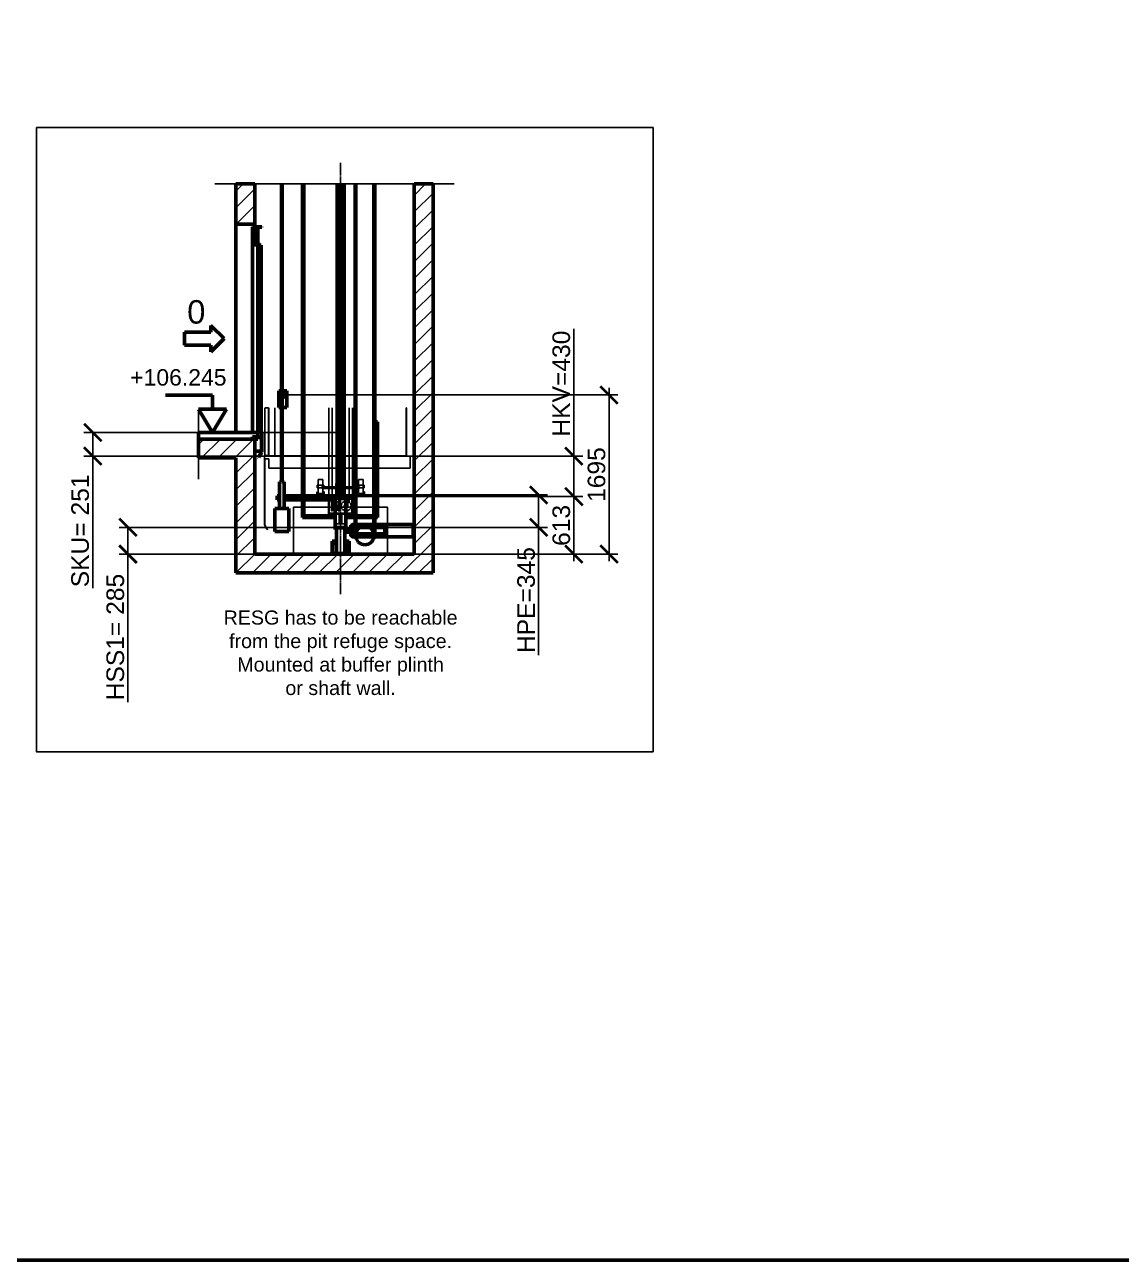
# Model space of a CAD drawing. Header units: millimetres. Extents: x -2854 to 202754, y -48725 to 27067.
# Drawn here: x 123436 to 135118, y -48725 to -35567 of the extents above; entities that cross this region are included whole.
import ezdxf
from ezdxf.enums import TextEntityAlignment as Align

# ---------------------------------------------------------------- set-up
doc = ezdxf.new("R2010")
doc.units = ezdxf.units.MM
doc.linetypes.add('AM_ISO02W050', pattern=[7.5, 6, -1.5])
doc.linetypes.add('AM_ISO08W050', pattern=[18, 12, -1.5, 3, -1.5])
for name, color, linetype, lineweight in [('AM_0', 7, 'Continuous', 50), ('AM_5', 3, 'Continuous', 25), ('AM_8', 1, 'Continuous', 25), ('LDBuffer-AM_0', 7, 'Continuous', 50), ('LDCar-AM_0', 7, 'Continuous', 50), ('LDCar-AM_3', 6, 'AM_ISO02W050', 25), ('LDCar-AM_4', 3, 'Continuous', 25), ('LDCarFrame-AM_0', 7, 'Continuous', 50), ('LDElectricalComponents-AM_0', 7, 'Continuous', 50), ('LDForces-AM_0', 7, 'Continuous', 50), ('LDGuides-AM_0', 7, 'Continuous', 50), ('LDRefugeSpace-AM_3', 6, 'AM_ISO02W050', 25), ('LDShaft-AM_0', 7, 'Continuous', 50), ('LDShaft-AM_5', 3, 'Continuous', 25), ('LDShaft-AM_7', 4, 'AM_ISO08W050', 25)]:
    doc.layers.add(name, color=color, linetype=linetype, lineweight=lineweight)
doc.layers.add('AM_VIEWS', color=1, linetype='Continuous', lineweight=25, plot=False)
doc.styles.add('LD', font='ARIALUNI.ttf')
doc.dimstyles.new('LIFT', dxfattribs={"dimtxt": 2.5, "dimasz": 2.5, "dimexe": 1.25, "dimexo": 0, "dimgap": 0.5, "dimtad": 1, "dimdec": 0, "dimzin": 1, "dimdsep": 46, "dimtxsty": 'LD', "dimblk": 'ARCHTICK', "dimcen": 0, "dimdle": 1, "dimclrd": 3, "dimclre": 3, "dimclrt": 4, "dimadec": 0, "dimazin": 0, "dimtp": 0.1, "dimtm": 0.1, "dimtfac": 0.71, "dimtdec": 0, "dimtix": 1, "dimtmove": 0, "dimatfit": 3, "dimfxl": 1, "dimtolj": 1, "dimarcsym": 0})

# ---------------------------------------------------------------- blocks, each defined once
blk = doc.blocks.new('LD_20260610085845_000001E1')
at = {"layer": 'LDShaft-AM_0'}
for p, q in [((-200, 3942), (-200, 3515)), ((-80, 3942), (-200, 3942)), ((0, 3942), (-80, 3942)), ((0, 3515), (0, 3942)), ((1700, 3942), (1700, 0)), ((1900, 3942), (1700, 3942)), ((1900, 0), (1900, 3942)), ((-200, 3515), (-200, 1295)), ((-200, 3515), (-80, 3515)), ((-80, 3515), (0, 3515)), ((0, 3485), (0, 3515)), ((-200, 1225), (-600, 1225)), ((-600, 1225), (-600, 1025)), ((-80, 1225), (-200, 1225)), ((0, 1225), (-80, 1225)), ((0, 0), (0, 1225)), ((-600, 1025), (-200, 1025)), ((-200, 1025), (-200, -200)), ((1700, 0), (0, 0)), ((1900, -200), (1900, 0)), ((-200, -200), (-80, -200)), ((-80, -200), (0, -200)), ((0, -200), (1900, -200))]:
    blk.add_line(p, q, dxfattribs=at)
blk = doc.blocks.new('LD_20260610085845_000001E4')
at = {"layer": 'LDShaft-AM_0'}
for p, q in [((35, 0), (0, 0)), ((0, 0), (0, -1)), ((35, -1), (35, 0)), ((0, -1), (35, -1)), ((0, -22.5), (0, -151)), ((71, -1), (35, -1)), ((71, -5), (35, -5)), ((35, -5), (71, -5)), ((71, -5), (71, -1)), ((71, -151), (71, -5)), ((0, -151), (71, -151))]:
    blk.add_line(p, q, dxfattribs=at)
blk = doc.blocks.new('LD_20260610085845_000001E5')
at = {"layer": 'LDCar-AM_0'}
for p, q in [((0, 2190), (0, 2000)), ((30, 2190), (0, 2190)), ((3, 2003), (3, 2187)), ((3, 2187), (27, 2187)), ((27, 2187), (27, 2170)), ((27, 2170), (30, 2170)), ((40, 2190), (30, 2190)), ((30, 2170), (30, 2190)), ((40, 2190), (40, 2010)), ((100, 2190), (40, 2190)), ((43, 2010), (43, 2187)), ((43, 2187), (100, 2187)), ((60, 2003), (60, 2187)), ((100, 2187), (100, 2190)), ((0, 2000), (0, 0)), ((0, 2000), (66, 2000)), ((64, 2003), (3, 2003)), ((40, 2010), (43, 2010)), ((60, 0), (60, 2000)), ((66, 2020), (64, 2020)), ((64, 2020), (64, 2003)), ((66, 2000), (66, 2020)), ((66, 1995), (66, 5)), ((95, 1995), (66, 1995)), ((95, 5), (95, 1995)), ((0, 0), (60, 0)), ((100, 0), (60, 0)), ((60, 0), (60, -44)), ((66, 5), (95, 5)), ((100, -48), (100, 0)), ((60, -44), (0, -44)), ((0, -44), (0, -48)), ((0, -48), (60, -48)), ((60, -48), (97, -48)), ((97, -48), (97, -210)), ((100, -210), (100, -48)), ((97, -210), (67, -259)), ((67, -259), (70, -261)), ((70, -261), (100, -212)), ((100, -212), (97, -210)), ((97, -210), (100, -210))]:
    blk.add_line(p, q, dxfattribs=at)
blk = doc.blocks.new('LD_20260610085845_000001E6')
at = {"layer": 'LDShaft-AM_0'}
for p, q in [((-200, 0), (-600, 0)), ((-600, 0), (-600, -70)), ((-80, 0), (-200, 0)), ((0, 0), (-80, 0)), ((35, 0), (0, 0)), ((35, -70), (35, 0)), ((-600, -70), (-200, -70)), ((-200, -70), (-80, -70)), ((-80, -70), (0, -70)), ((0, -70), (35, -70))]:
    blk.add_line(p, q, dxfattribs=at)
blk = doc.blocks.new('LD_ENTRY_L')
for p, q in [((0, 0), (-141, 141)), ((-141, 70), (-141, 141)), ((-422, -70), (-422, 70)), ((-141, 70), (-422, 70)), ((0, 0), (-141, -141)), ((-141, -70), (-422, -70)), ((-141, -141), (-141, -70))]:
    blk.add_line(p, q)
blk = doc.blocks.new('LD_20260610085845_000001E8')
at = {"layer": 'LDCar-AM_0'}
blk.add_blockref('LD_ENTRY_L', (0, 0), dxfattribs=at)
at = {"layer": 'LDCar-AM_0', "style": 'LD'}
blk.add_text('0', height=250, dxfattribs=at).set_placement((-200, 160), align=Align.RIGHT)
blk = doc.blocks.new('LD_ENTRY_FLOOR_L')
for p, q in [((-150, 250), (0, 0)), ((0, 0), (150, 250))]:
    blk.add_line(p, q)
at = {"layer": 'AM_0'}
for p, q in [((0, 398), (-500, 398)), ((0, 250), (0, 398)), ((150, 250), (-150, 250))]:
    blk.add_line(p, q, dxfattribs=at)
blk = doc.blocks.new('LD_20260610085845_000001E9')
at = {"layer": 'LDCar-AM_0'}
blk.add_blockref('LD_ENTRY_FLOOR_L', (0, 0), dxfattribs=at)
at = {"layer": 'LDCar-AM_0', "style": 'LD'}
blk.add_text('+106.245', height=175, dxfattribs=at).set_placement((150, 500), align=Align.RIGHT)
blk = doc.blocks.new('LD_20260610085845_000001EA')
at = {"layer": 'AM_0'}
for p, q in [((-16, 45), (-42, 45)), ((-42, 45), (-42, -135)), ((-23, 10), (-25, 0)), ((-25, 0), (-23, -10)), ((-18, 18), (-23, 10)), ((-16, 19), (-18, 18)), ((42, 45), (-6, 45)), ((0, 25), (-6, 24)), ((10, 23), (0, 25)), ((18, 18), (10, 23)), ((23, 10), (18, 18)), ((25, 0), (23, 10)), ((23, -10), (25, 0)), ((42, -135), (42, 45)), ((-23, -10), (-18, -18)), ((-18, -18), (-16, -19)), ((-6, -24), (0, -25)), ((0, -25), (10, -23)), ((10, -23), (18, -18)), ((18, -18), (23, -10)), ((-42, -135), (-16, -135)), ((-6, -135), (42, -135))]:
    blk.add_line(p, q, dxfattribs=at)
blk = doc.blocks.new('LD_20260610085845_000001EB')
at = {"layer": 'AM_0'}
for p, q in [((82, 1), (82, 0)), ((100, 1), (82, 1)), ((100, 0), (100, 1)), ((118, 1), (100, 1)), ((100, 1), (100, 0)), ((118, 0), (118, 1)), ((707, 1), (707, 0)), ((725, 1), (707, 1)), ((725, 0), (725, 1)), ((743, 1), (725, 1)), ((725, 1), (725, 0)), ((743, 0), (743, 1))]:
    blk.add_line(p, q, dxfattribs=at)
blk = doc.blocks.new('LD_20260610085845_000001EC')
at = {"layer": 'AM_0'}
for p, q in [((-631, 3342), (-631, 171)), ((-621, 171), (-621, 3342)), ((-631, 171), (-651, 171)), ((-651, 171), (-651, -115)), ((-601, 171), (-621, 171)), ((-601, -115), (-601, 171)), ((-676, 20), (-676, 10)), ((-651, 20), (-676, 20)), ((-676, 10), (-676, -10)), ((-676, 10), (-651, 10)), ((-37.5, 20), (-601, 20)), ((-601, 10), (-37.5, 10)), ((100, 20), (37.5, 20)), ((37.5, 10), (100, 10)), ((100, 10), (100, 20)), ((100, -10), (100, 10)), ((-551, -115), (-701, -115)), ((-701, -115), (-701, -360)), ((-676, -10), (-676, -20)), ((-651, -10), (-676, -10)), ((-676, -20), (-651, -20)), ((-651, -115), (-601, -115)), ((-56, -10), (-601, -10)), ((-601, -20), (-56, -20)), ((-551, -360), (-551, -115)), ((100, -10), (56, -10)), ((56, -20), (100, -20)), ((100, -20), (100, -10)), ((-701, -360), (-551, -360))]:
    blk.add_line(p, q, dxfattribs=at)
blk = doc.blocks.new('LD_20260610085845_000001ED')
at = {"layer": 'LDShaft-AM_7'}
blk.add_line((0, -20061), (0, -15469), dxfattribs=at)
blk = doc.blocks.new('LD_20260610085845_000001EF')
at = {"layer": 'LDElectricalComponents-AM_0'}
for p, q in [((-400, 3542), (-400, 220)), ((-384, 220), (-384, 3542)), ((384, 1008), (384, 8)), ((400, 1008), (384, 1008)), ((400, 8), (400, 1008)), ((-400, 180), (-400, 8)), ((-384, 8), (-384, 180)), ((-400, 8), (-400, -8)), ((-50, 8), (-384, 8)), ((162, 8), (62, 8)), ((362, 8), (170, 8)), ((384, 8), (370, 8)), ((400, -8), (400, 8)), ((-400, -8), (-50, -8)), ((62, -8), (162, -8)), ((170, -8), (362, -8)), ((370, -8), (400, -8))]:
    blk.add_line(p, q, dxfattribs=at)
blk = doc.blocks.new('LD_20260610085845_000001F3')
at = {"layer": 'LDCarFrame-AM_0'}
for p, q in [((-150, 65), (-215, 65)), ((-215, 35), (-150, 35)), ((-140, 110), (-150, 110)), ((-150, 110), (-150, 65)), ((-150, 35), (-150, -10)), ((-123, 115), (-140, 115)), ((-140, 115), (-140, -15)), ((-123, -15), (-123, 115)), ((-120, 115), (-123, 115)), ((-123, 115), (-123, -15)), ((210, 115), (-120, 115)), ((-120, 85), (210, 85)), ((-120, 15), (-120, 85)), ((210, 15), (-120, 15)), ((-92, 38), (-97, 15)), ((-71, 71), (-92, 38)), ((-49, 85), (-71, 71)), ((71, 71), (49, 85)), ((92, 38), (71, 71)), ((97, 15), (92, 38)), ((210, 85), (210, 115)), ((210, -15), (210, 15)), ((512, 115), (212, 115)), ((212, 115), (212, -15)), ((512, -15), (512, 115)), ((-150, -10), (-140, -10)), ((-140, -15), (-123, -15)), ((-123, -15), (-120, -15)), ((-120, -15), (210, -15)), ((-97, -15), (-92, -38)), ((-92, -38), (-71, -71)), ((-71, -71), (-38, -92)), ((-38, -92), (0, -100)), ((0, -100), (38, -92)), ((38, -92), (71, -71)), ((71, -71), (92, -38)), ((92, -38), (97, -15)), ((212, -15), (512, -15))]:
    blk.add_line(p, q, dxfattribs=at)
blk = doc.blocks.new('LD_20260610085845_000001F4')
at = {"layer": 'LDForces-AM_0'}
for p, q in [((1071, 3942), (1071, 315)), ((1071, 3942), (1071, 315)), ((1071, 315), (1071, 3942)), ((1072, 3942), (1072, 315)), ((1072, 315), (1072, 3942)), ((1073, 3942), (1073, 315)), ((1073, 315), (1073, 3942)), ((1075, 3942), (1075, 315)), ((1075, 315), (1075, 3942)), ((1077, 3942), (1077, 315)), ((1077, 315), (1077, 3942)), ((1078, 3942), (1078, 315)), ((1078, 315), (1078, 3942)), ((1079, 3942), (1079, 315)), ((1079, 315), (1079, 3942)), ((1079, 315), (1079, 3942)), ((1271, 3942), (1271, 315)), ((1271, 3942), (1271, 315)), ((1271, 315), (1271, 3942)), ((1272, 3942), (1272, 315)), ((1272, 315), (1272, 3942)), ((1273, 3942), (1273, 315)), ((1273, 315), (1273, 3942)), ((1275, 3942), (1275, 315)), ((1275, 315), (1275, 3942)), ((1277, 3942), (1277, 315)), ((1277, 315), (1277, 3942)), ((1278, 3942), (1278, 315)), ((1278, 315), (1278, 3942)), ((1279, 3942), (1279, 315)), ((1279, 315), (1279, 3942)), ((1279, 315), (1279, 3942)), ((1071, 285), (1071, 215)), ((1071, 285), (1071, 215)), ((1071, 215), (1071, 285)), ((1072, 285), (1072, 215)), ((1072, 215), (1072, 285)), ((1073, 285), (1073, 215)), ((1073, 215), (1073, 285)), ((1075, 285), (1075, 215)), ((1075, 215), (1075, 285)), ((1077, 285), (1077, 215)), ((1077, 215), (1077, 285)), ((1078, 285), (1078, 215)), ((1078, 215), (1078, 285)), ((1079, 285), (1079, 219)), ((1079, 220), (1079, 285)), ((1079, 219), (1079, 285)), ((1271, 285), (1271, 219)), ((1271, 285), (1271, 220)), ((1271, 219), (1271, 285)), ((1272, 285), (1272, 215)), ((1272, 215), (1272, 285)), ((1273, 285), (1273, 215)), ((1273, 215), (1273, 285)), ((1275, 285), (1275, 215)), ((1275, 215), (1275, 285)), ((1277, 285), (1277, 215)), ((1277, 215), (1277, 285)), ((1278, 285), (1278, 215)), ((1278, 215), (1278, 285)), ((1279, 285), (1279, 215)), ((1279, 215), (1279, 285)), ((1279, 215), (1279, 285))]:
    blk.add_line(p, q, dxfattribs=at)
blk = doc.blocks.new('LD_20260610085845_000001F6')
at = {"layer": 'LDGuides-AM_0'}
for p, q in [((-5, 1250), (-37.5, 1250)), ((-37.5, 1250), (-37.5, -683)), ((-5, -465), (-5, 1250)), ((5, 1250), (-5, 1250)), ((-5, 1250), (-5, -465)), ((37.5, 1250), (5, 1250)), ((5, 1250), (5, -465)), ((5, -465), (5, 1250)), ((37.5, -683), (37.5, 1250))]:
    blk.add_line(p, q, dxfattribs=at)
blk = doc.blocks.new('LD_20260610085845_000001F8')
at = {"layer": 'LDGuides-AM_0'}
for p, q in [((-37.5, 488.5), (-37.5, -927.5)), ((-5, 488.5), (-5, -927.5)), ((-5, -927.5), (-5, 488.5)), ((5, -927.5), (5, 488.5)), ((5, 488.5), (5, -927.5)), ((37.5, -927.5), (37.5, 488.5)), ((-37.5, -927.5), (-5, -927.5)), ((-5, -927.5), (5, -927.5)), ((5, -927.5), (37.5, -927.5))]:
    blk.add_line(p, q, dxfattribs=at)
blk = doc.blocks.new('LD_20260610085845_000001F9')
at = {"layer": 'LDBuffer-AM_0'}
for p, q in [((-75, 285), (-75, 279)), ((75, 285), (-75, 285)), ((-75, 279), (75, 279)), ((45, 279), (-45, 279)), ((-45, 279), (-45, 6)), ((45, 6), (45, 279)), ((75, 279), (75, 285)), ((-45, 140), (-90, 140)), ((-90, 140), (-90, 5)), ((90, 140), (45, 140)), ((90, 5), (90, 140)), ((-90, 5), (-75, 5)), ((-75, 5), (-90, 5)), ((-90, 5), (-90, 0)), ((-90, 0), (-75, 0)), ((-45, 115), (-85, 115)), ((-85, 115), (-85, 5)), ((-75, 6), (-75, 0)), ((75, 6), (-75, 6)), ((-75, 0), (75, 0)), ((-45, 6), (45, 6)), ((85, 115), (45, 115)), ((75, 0), (75, 6)), ((75, 5), (90, 5)), ((90, 5), (75, 5)), ((75, 0), (90, 0)), ((85, 5), (85, 115)), ((90, 0), (90, 5))]:
    blk.add_line(p, q, dxfattribs=at)
blk = doc.blocks.new('LD_20260610085845_000001FA')
at = {"layer": 'LDBuffer-AM_0'}
for p, q in [((-28, 811), (-30, 811)), ((-30, 811), (-30, 801)), ((-30, 801), (-28, 801)), ((-21, 811), (-28, 811)), ((-28, 801), (-21, 801)), ((-21, 801), (-22, 801)), ((-22, 801), (-22, 593)), ((-11, 811), (-21, 811)), ((-16, 801), (-21, 801)), ((-21, 801), (-11, 801)), ((-9, 801), (-16, 801)), ((0, 811), (-11, 811)), ((-11, 801), (0, 801)), ((0, 801), (-9, 801)), ((11, 811), (0, 811)), ((9, 801), (0, 801)), ((0, 801), (11, 801)), ((16, 801), (9, 801)), ((21, 811), (11, 811)), ((11, 801), (21, 801)), ((21, 801), (16, 801)), ((28, 811), (21, 811)), ((22, 801), (21, 801)), ((21, 801), (28, 801)), ((22, 593), (22, 801)), ((30, 811), (28, 811)), ((28, 801), (30, 801)), ((30, 801), (30, 811)), ((-52, 593), (-56, 593)), ((-56, 593), (-56, 285)), ((-40, 593), (-52, 593)), ((-21, 593), (-40, 593)), ((-21, 630), (-22, 630)), ((-22, 630), (-22, 629)), ((-22, 629), (-21, 629)), ((-22, 593), (-21, 593)), ((-16, 630), (-21, 630)), ((-21, 629), (-16, 629)), ((0, 593), (-21, 593)), ((-21, 593), (-16, 593)), ((-9, 630), (-16, 630)), ((-16, 629), (-9, 629)), ((-16, 593), (-9, 593)), ((0, 630), (-9, 630)), ((-9, 629), (0, 629)), ((-9, 593), (0, 593)), ((9, 630), (0, 630)), ((0, 629), (9, 629)), ((21, 593), (0, 593)), ((0, 593), (9, 593)), ((16, 630), (9, 630)), ((9, 629), (16, 629)), ((9, 593), (16, 593)), ((21, 630), (16, 630)), ((16, 629), (21, 629)), ((16, 593), (21, 593)), ((22, 630), (21, 630)), ((21, 629), (22, 629)), ((40, 593), (21, 593)), ((21, 593), (22, 593)), ((22, 629), (22, 630)), ((52, 593), (40, 593)), ((56, 593), (52, 593)), ((56, 285), (56, 593)), ((-56, 285), (-52, 285)), ((-52, 285), (-40, 285)), ((-40, 285), (-21, 285)), ((-21, 285), (0, 285)), ((0, 285), (21, 285)), ((21, 285), (40, 285)), ((40, 285), (52, 285)), ((52, 285), (56, 285))]:
    blk.add_line(p, q, dxfattribs=at)
blk = doc.blocks.new('LD_20260610085845_000001FC')
at = {"layer": 'LDCar-AM_3'}
for p, q in [((-768, 515), (-808, 515)), ((-808, 515), (-808, 5)), ((-808, 515), (-808, 5)), ((-768, 5), (-768, 515)), ((-768, 5), (-768, 515)), ((-766, 515), (-766, 4)), ((-700, 4), (-700, 515)), ((-126, 515), (-126, -431)), ((-90, -431), (-90, 515)), ((-90, 515), (-90, -431)), ((90, -431), (90, 515)), ((90, 515), (90, -431)), ((126, -431), (126, 515)), ((700, 4), (700, 515)), ((703, 515), (700, 515)), ((700, 515), (700, 4)), ((703, 4), (703, 515)), ((-766, 0), (-810, 0)), ((-810, 0), (-810, -30)), ((-808, 5), (-768, 5)), ((-808, 5), (-768, 5)), ((-702, 4), (-766, 4)), ((-766, 4), (-766, 0)), ((-766, 4), (-700, 4)), ((700, 4), (-702, 4)), ((-700, 4), (700, 4)), ((702, 0), (702, 4)), ((702, 4), (703, 4)), ((741, 0), (702, 0)), ((741, -34), (741, 0)), ((-810, -30), (-810, -735)), ((-807, -735), (-807, -30)), ((-807, -30), (-765, -30)), ((-765, -30), (-765, -34)), ((-765, -34), (-765, -114)), ((-765, -114), (-765, -129)), ((-765, -129), (741, -129)), ((741, -114), (741, -34)), ((741, -129), (741, -114)), ((-240, -248), (-240, -254)), ((-190, -248), (-240, -248)), ((-240, -254), (-240, -270)), ((-190, -254), (-190, -248)), ((-190, -270), (-190, -254)), ((190, -248), (190, -254)), ((240, -248), (190, -248)), ((190, -254), (190, -270)), ((240, -254), (240, -248)), ((240, -270), (240, -254)), ((-252, -380), (-254, -380)), ((-254, -380), (-254, -420)), ((-252, -418), (-252, -380)), ((-250, -310), (-250, -311)), ((-180, -310), (-250, -310)), ((-250, -311), (-250, -314)), ((-250, -314), (-250, -318)), ((-250, -318), (-250, -323)), ((-250, -323), (-250, -328)), ((-250, -328), (-250, -332)), ((-250, -332), (-250, -335)), ((-250, -335), (-250, -336)), ((-250, -336), (-180, -336)), ((-240, -270), (-240, -294)), ((-240, -294), (-240, -323)), ((-240, -323), (-240, -352)), ((-240, -352), (-240, -376)), ((-240, -376), (-240, -392)), ((-240, -392), (-240, -398)), ((200, -326), (-200, -326)), ((-200, -326), (-200, -346)), ((-200, -346), (200, -346)), ((-190, -294), (-190, -270)), ((-190, -323), (-190, -294)), ((-190, -352), (-190, -323)), ((-190, -376), (-190, -352)), ((-190, -392), (-190, -376)), ((-190, -398), (-190, -392)), ((-180, -311), (-180, -310)), ((-180, -314), (-180, -311)), ((-180, -318), (-180, -314)), ((-180, -323), (-180, -318)), ((-180, -328), (-180, -323)), ((-180, -332), (-180, -328)), ((-180, -335), (-180, -332)), ((-180, -336), (-180, -335)), ((-176, -380), (-178, -380)), ((-178, -380), (-178, -418)), ((-176, -420), (-176, -380)), ((-50, -431), (-50, -291)), ((-50, -291), (50, -291)), ((50, -291), (50, -431)), ((178, -380), (176, -380)), ((176, -380), (176, -420)), ((178, -418), (178, -380)), ((180, -310), (180, -311)), ((250, -310), (180, -310)), ((180, -311), (180, -314)), ((180, -314), (180, -318)), ((180, -318), (180, -323)), ((180, -323), (180, -328)), ((180, -328), (180, -332)), ((180, -332), (180, -335)), ((180, -335), (180, -336)), ((180, -336), (250, -336)), ((190, -270), (190, -294)), ((190, -294), (190, -323)), ((190, -323), (190, -352)), ((190, -352), (190, -376)), ((190, -376), (190, -392)), ((190, -392), (190, -398)), ((200, -346), (200, -326)), ((240, -294), (240, -270)), ((240, -323), (240, -294)), ((240, -352), (240, -323)), ((240, -376), (240, -352)), ((240, -392), (240, -376)), ((240, -398), (240, -392)), ((250, -311), (250, -310)), ((250, -314), (250, -311)), ((250, -318), (250, -314)), ((250, -323), (250, -318)), ((250, -328), (250, -323)), ((250, -332), (250, -328)), ((250, -335), (250, -332)), ((250, -336), (250, -335)), ((254, -380), (252, -380)), ((252, -380), (252, -418)), ((254, -420), (254, -380)), ((-254, -420), (-176, -420)), ((-178, -418), (-252, -418)), ((-240, -398), (-190, -398)), ((140, -416), (-140, -416)), ((-140, -416), (-140, -431)), ((-140, -431), (140, -431)), ((-120, -431), (-130, -431)), ((-130, -431), (-130, -618)), ((-126, -431), (-90, -431)), ((-120, -608), (-120, -431)), ((-82, -481), (-98, -481)), ((-98, -481), (-98, -581)), ((-90, -431), (-50, -431)), ((-82, -581), (-82, -481)), ((-82, -486), (-82, -488)), ((-27, -486), (-82, -486)), ((-82, -488), (-82, -492)), ((-82, -492), (-82, -498)), ((-82, -498), (-82, -506)), ((-82, -506), (-82, -514)), ((-82, -514), (-82, -520)), ((-82, -520), (-82, -524)), ((-82, -524), (-82, -526)), ((-82, -526), (-27, -526)), ((-7, -481), (-27, -481)), ((-27, -481), (-27, -581)), ((-27, -488), (-27, -486)), ((-27, -492), (-27, -488)), ((-27, -498), (-27, -492)), ((-27, -506), (-27, -498)), ((-27, -514), (-27, -506)), ((-27, -520), (-27, -514)), ((-27, -524), (-27, -520)), ((-27, -526), (-27, -524)), ((-7, -581), (-7, -481)), ((11, -511), (7, -531)), ((22, -494), (11, -511)), ((39, -482), (22, -494)), ((40, -523), (38, -531)), ((59, -478), (39, -482)), ((44, -517), (40, -523)), ((51, -513), (44, -517)), ((50, -431), (90, -431)), ((58, -511), (51, -513)), ((66, -513), (58, -511)), ((80, -482), (59, -478)), ((117, -420), (61, -420)), ((61, -420), (61, -455)), ((61, -455), (117, -455)), ((76, -461), (62, -461)), ((62, -461), (62, -531)), ((73, -517), (66, -513)), ((77, -523), (73, -517)), ((76, -531), (76, -461)), ((78, -531), (77, -523)), ((97, -494), (80, -482)), ((90, -431), (126, -431)), ((108, -511), (97, -494)), ((112, -531), (108, -511)), ((121, -420), (117, -420)), ((117, -420), (117, -455)), ((117, -455), (117, -420)), ((117, -455), (121, -455)), ((130, -431), (120, -431)), ((120, -431), (120, -608)), ((121, -455), (121, -420)), ((130, -618), (130, -431)), ((140, -446), (138, -448)), ((138, -448), (138, -451)), ((138, -451), (138, -454)), ((138, -454), (140, -456)), ((140, -431), (140, -416)), ((142, -444), (140, -446)), ((140, -456), (142, -458)), ((145, -444), (142, -444)), ((142, -458), (145, -458)), ((148, -444), (145, -444)), ((145, -458), (148, -458)), ((150, -446), (148, -444)), ((148, -458), (150, -456)), ((152, -448), (150, -446)), ((150, -456), (152, -454)), ((152, -451), (152, -448)), ((152, -454), (152, -451)), ((176, -420), (254, -420)), ((252, -418), (178, -418)), ((190, -398), (240, -398)), ((-130, -618), (130, -618)), ((120, -608), (-120, -608)), ((-98, -581), (-82, -581)), ((-76, -536), (-76, -538)), ((-34, -536), (-76, -536)), ((-76, -538), (-76, -542)), ((-76, -542), (-76, -548)), ((-76, -548), (-76, -556)), ((-76, -556), (-76, -564)), ((-76, -564), (-76, -570)), ((-76, -570), (-76, -574)), ((-76, -574), (-76, -576)), ((-76, -576), (-34, -576)), ((52, -618), (-52, -618)), ((-52, -618), (-52, -720)), ((-34, -538), (-34, -536)), ((-34, -542), (-34, -538)), ((-34, -548), (-34, -542)), ((-34, -556), (-34, -548)), ((-34, -564), (-34, -556)), ((-34, -570), (-34, -564)), ((-34, -574), (-34, -570)), ((-34, -576), (-34, -574)), ((-27, -581), (-7, -581)), ((-6, -618), (-15, -618)), ((-15, -618), (-15, -720)), ((-6, -720), (-6, -618)), ((15, -618), (6, -618)), ((6, -618), (6, -720)), ((7, -531), (11, -551)), ((11, -551), (22, -568)), ((15, -720), (15, -618)), ((22, -568), (39, -580)), ((38, -531), (40, -539)), ((39, -580), (59, -584)), ((40, -539), (44, -545)), ((44, -545), (51, -549)), ((51, -549), (58, -551)), ((52, -720), (52, -618)), ((58, -551), (66, -549)), ((59, -584), (80, -580)), ((62, -531), (76, -531)), ((66, -549), (73, -545)), ((73, -545), (77, -539)), ((77, -539), (78, -531)), ((80, -580), (97, -568)), ((97, -568), (108, -551)), ((108, -551), (112, -531)), ((-807, -734), (-810, -736)), ((-810, -735), (-807, -735)), ((-810, -736), (-780, -786)), ((-777, -784), (-807, -734)), ((-780, -786), (-777, -784)), ((-52, -720), (52, -720)), ((-15, -720), (-6, -720)), ((6, -720), (15, -720))]:
    blk.add_line(p, q, dxfattribs=at)
blk = doc.blocks.new('LD_20260610085845_000001FD')
at = {"layer": 'LDRefugeSpace-AM_3'}
for p, q in [((500, 250), (-500, 250)), ((-500, 250), (-500, -250)), ((500, -250), (500, 250)), ((-500, -250), (500, -250))]:
    blk.add_line(p, q, dxfattribs=at)
blk = doc.blocks.new('LD_20260610085845_00000200')
at = {"layer": 'AM_8'}
for p, q in [((-200, 3866), (-124, 3942)), ((-200, 3689), (0, 3889)), ((1700, 3821), (1821, 3942)), ((1700, 3645), (1900, 3845)), ((-197, 3515), (0, 3712)), ((1700, 3468), (1900, 3668)), ((-21, 3515), (0, 3536)), ((1700, 3291), (1900, 3491)), ((1700, 3114), (1900, 3314)), ((1700, 2937), (1900, 3137)), ((1700, 2761), (1900, 2961)), ((1700, 2584), (1900, 2784)), ((1700, 2407), (1900, 2607)), ((1700, 2230), (1900, 2430)), ((1700, 2054), (1900, 2254)), ((1700, 1877), (1900, 2077)), ((1700, 1700), (1900, 1900)), ((1700, 1523), (1900, 1723)), ((1700, 1346), (1900, 1546)), ((1700, 1170), (1900, 1370)), ((-600, 1168), (-543, 1225)), ((-566, 1025), (-366, 1225)), ((-389, 1025), (-189, 1225)), ((-212, 1025), (-12, 1225)), ((1700, 993), (1900, 1193)), ((-200, 861), (0, 1061)), ((1700, 816), (1900, 1016)), ((-200, 684), (0, 884)), ((1700, 639), (1900, 839)), ((-200, 507), (0, 707)), ((1700, 463), (1900, 663)), ((-200, 330), (0, 530)), ((1700, 286), (1900, 486)), ((-200, 154), (0, 354)), ((1700, 109), (1900, 309)), ((-200, -23), (0, 177)), ((1568, -200), (1900, 132)), ((-200, -200), (0, 0)), ((-23, -200), (177, 0)), ((154, -200), (354, 0)), ((330, -200), (530, 0)), ((507, -200), (707, 0)), ((684, -200), (884, 0)), ((861, -200), (1061, 0)), ((1037, -200), (1237, 0)), ((1214, -200), (1414, 0)), ((1391, -200), (1591, 0)), ((1745, -200), (1900, -45))]:
    blk.add_line(p, q, dxfattribs=at)
blk = doc.blocks.new('_ArchTick')
at = {"color": 0, "linetype": 'ByBlock', "const_width": 0.15}
blk.add_lwpolyline([(-0.5, -0.5), (0.5, 0.5)], dxfattribs=at)
blk = doc.blocks.new('*D2573')
at = {"layer": 'AM_5', "color": 3, "lineweight": -2, "transparency": 16777216}
for p, q in [((129286, -40162), (129286, -38804)), ((126801, -40162), (129380, -40162)), ((129286, -40667), (129286, -40162)), ((126801, -40592), (129380, -40592))]:
    blk.add_line(p, q, dxfattribs=at)
at = {"layer": 'Defpoints', "color": 0, "transparency": 16777216}
for p in [(126801, -40162), (129286, -40162), (126801, -40592)]:
    blk.add_point(p, dxfattribs=at)
at = {"layer": 'AM_5', "color": 3, "lineweight": -2, "transparency": 16777216, "xscale": 187.5, "yscale": 187.5, "zscale": 187.5}
for p, rotation in [((129286, -40162), 90), ((129286, -40592), 270)]:
    blk.add_blockref('_ArchTick', p, dxfattribs=dict(at, rotation=rotation))
at = {"layer": 'AM_5', "color": 4, "transparency": 16777216, "insert": (129153, -39389), "char_height": 187.5, "attachment_point": 5, "rotation": 90, "style": 'LD'}
blk.add_mtext('\\A1;HKV=430', dxfattribs=at)
blk = doc.blocks.new('_NONE')
blk = doc.blocks.new('*D2574')
at = {"layer": 'Defpoints', "color": 0, "transparency": 16777216}
for p in [(124161, -39910), (126801, -39910), (126801, -40161)]:
    blk.add_point(p, dxfattribs=at)
at = {"layer": 'LDShaft-AM_5', "color": 3, "lineweight": -2, "transparency": 16777216}
for p, q in [((126801, -39910), (124067, -39910)), ((124161, -39910), (124161, -40236)), ((126801, -40161), (124067, -40161)), ((124161, -40161), (124161, -41566))]:
    blk.add_line(p, q, dxfattribs=at)
at = {"layer": 'LDShaft-AM_5', "color": 3, "lineweight": -2, "transparency": 16777216, "xscale": 187.5, "yscale": 187.5, "zscale": 187.5}
for p, rotation in [((124161, -39910), 90), ((124161, -40161), 270)]:
    blk.add_blockref('_ArchTick', p, dxfattribs=dict(at, rotation=rotation))
at = {"layer": 'LDShaft-AM_5', "color": 4, "transparency": 16777216, "insert": (124027, -40957), "char_height": 187.5, "attachment_point": 5, "rotation": 90, "style": 'LD'}
blk.add_mtext('\\A1;SKU= 251', dxfattribs=at)
blk = doc.blocks.new('*D2575')
at = {"layer": 'AM_5', "color": 3, "lineweight": -2, "transparency": 16777216}
for p, q in [((129286, -41280), (129286, -40517)), ((126801, -40592), (129380, -40592)), ((127586, -41205), (129380, -41205))]:
    blk.add_line(p, q, dxfattribs=at)
at = {"layer": 'Defpoints', "color": 0, "transparency": 16777216}
for p in [(126801, -40592), (129286, -40592), (127586, -41205)]:
    blk.add_point(p, dxfattribs=at)
at = {"layer": 'AM_5', "color": 3, "lineweight": -2, "transparency": 16777216, "xscale": 187.5, "yscale": 187.5, "zscale": 187.5}
for p, rotation in [((129286, -40592), 90), ((129286, -41205), 270)]:
    blk.add_blockref('_ArchTick', p, dxfattribs=dict(at, rotation=rotation))
at = {"layer": 'AM_5', "color": 4, "transparency": 16777216, "insert": (129153, -40899), "char_height": 187.5, "attachment_point": 5, "rotation": 90, "style": 'LD'}
blk.add_mtext('\\A1;613', dxfattribs=at)
blk = doc.blocks.new('*D2576')
at = {"layer": 'Defpoints', "color": 0, "transparency": 16777216}
for p in [(126801, -40575), (128911, -40575), (126801, -40920)]:
    blk.add_point(p, dxfattribs=at)
at = {"layer": 'LDShaft-AM_5', "color": 3, "lineweight": -2, "transparency": 16777216}
for p, q in [((126801, -40575), (129005, -40575)), ((128911, -40575), (128911, -40995)), ((126801, -40920), (129005, -40920)), ((128911, -40920), (128911, -42280))]:
    blk.add_line(p, q, dxfattribs=at)
at = {"layer": 'LDShaft-AM_5', "color": 3, "lineweight": -2, "transparency": 16777216, "xscale": 187.5, "yscale": 187.5, "zscale": 187.5}
for p, rotation in [((128911, -40575), 90), ((128911, -40920), 270)]:
    blk.add_blockref('_ArchTick', p, dxfattribs=dict(at, rotation=rotation))
at = {"layer": 'LDShaft-AM_5', "color": 4, "transparency": 16777216, "insert": (128778, -41694), "char_height": 187.5, "attachment_point": 5, "rotation": 90, "style": 'LD'}
blk.add_mtext('\\A1;HPE=345', dxfattribs=at)
blk = doc.blocks.new('*D2577')
at = {"layer": 'Defpoints', "color": 0, "transparency": 16777216}
for p in [(124536, -40920), (126801, -40920), (126801, -41205)]:
    blk.add_point(p, dxfattribs=at)
at = {"layer": 'LDShaft-AM_5', "color": 3, "lineweight": -2, "transparency": 16777216}
for p, q in [((126801, -40920), (124442, -40920)), ((124536, -40920), (124536, -41280)), ((126801, -41205), (124442, -41205)), ((124536, -41205), (124536, -42783))]:
    blk.add_line(p, q, dxfattribs=at)
at = {"layer": 'LDShaft-AM_5', "color": 3, "lineweight": -2, "transparency": 16777216, "xscale": 187.5, "yscale": 187.5, "zscale": 187.5}
for p, rotation in [((124536, -40920), 90), ((124536, -41205), 270)]:
    blk.add_blockref('_ArchTick', p, dxfattribs=dict(at, rotation=rotation))
at = {"layer": 'LDShaft-AM_5', "color": 4, "transparency": 16777216, "insert": (124402, -42088), "char_height": 187.5, "attachment_point": 5, "rotation": 90, "style": 'LD'}
blk.add_mtext('\\A1;HSS1= 285', dxfattribs=at)
blk = doc.blocks.new('*D2578')
at = {"layer": 'Defpoints', "color": 0, "transparency": 16777216}
for p in [(126186, -39510), (129661, -39510), (126186, -41205)]:
    blk.add_point(p, dxfattribs=at)
at = {"layer": 'LDShaft-AM_5', "color": 3, "lineweight": -2, "transparency": 16777216}
for p, q in [((129661, -41280), (129661, -39435)), ((126186, -39510), (129755, -39510)), ((126186, -41205), (129755, -41205))]:
    blk.add_line(p, q, dxfattribs=at)
at = {"layer": 'LDShaft-AM_5', "color": 3, "lineweight": -2, "transparency": 16777216, "xscale": 187.5, "yscale": 187.5, "zscale": 187.5}
for p, rotation in [((129661, -39510), 90), ((129661, -41205), 270)]:
    blk.add_blockref('_ArchTick', p, dxfattribs=dict(at, rotation=rotation))
at = {"layer": 'LDShaft-AM_5', "color": 4, "transparency": 16777216, "insert": (129528, -40358), "char_height": 187.5, "attachment_point": 5, "rotation": 90, "style": 'LD'}
blk.add_mtext('\\A1;1695', dxfattribs=at)
blk = doc.blocks.new('LD_20260610085845_00000202')
at = {"layer": 'LDCar-AM_4'}
blk.add_line((2125, 3942), (-425, 3942), dxfattribs=at)
blk = doc.blocks.new('LD_20260610085845_00000203')
at = {"layer": 'LDCar-AM_4'}
blk.add_line((-600, 1520), (-600, 800), dxfattribs=at)

msp = doc.modelspace()

# ---------------------------------------------------------------- linework, layer by layer
at = {"layer": 'AM_0'}
msp.add_lwpolyline([(-2854.2, -11515), (202753.5, -11515), (202753.5, -48725.1), (-2854.2, -48725.1)], close=True, dxfattribs=at)
at = {"layer": 'AM_VIEWS'}
msp.add_lwpolyline([(123561, -36663.2), (130129.7, -36663.2), (130129.7, -43308.8), (123561, -43308.8)], close=True, dxfattribs=at)

# ---------------------------------------------------------------- block references
for name, p in [('LD_20260610085845_000001ED', (126801, -21569.2)), ('LD_20260610085845_000001E1', (125886, -41205.2)), ('LD_20260610085845_00000200', (125886, -41205.2)), ('LD_20260610085845_00000202', (125886, -41205.2)), ('LD_20260610085845_000001EC', (126801, -40605.2)), ('LD_20260610085845_000001EF', (126795, -40805.2)), ('LD_20260610085845_000001F8', (126801, -37751.7)), ('LD_20260610085845_000001F4', (125886, -41205.2)), ('LD_20260610085845_000001E5', (125861, -39910.2)), ('LD_20260610085845_000001E8', (125561, -38910.2)), ('LD_20260610085845_000001F6', (126801, -39929.2)), ('LD_20260610085845_000001E9', (125436, -39910.2)), ('LD_20260610085845_000001EA', (126186, -39510.2)), ('LD_20260610085845_00000203', (125886, -41205.2)), ('LD_20260610085845_000001FC', (126801, -40161.2)), ('LD_20260610085845_000001E6', (125886, -39910.2)), ('LD_20260610085845_000001E4', (125886, -39957.7)), ('LD_20260610085845_000001FA', (126801, -41205.2)), ('LD_20260610085845_000001FD', (126801, -40955.2)), ('LD_20260610085845_000001F9', (126801, -41205.2)), ('LD_20260610085845_000001F3', (127061, -41005.2)), ('LD_20260610085845_000001EB', (125886, -41205.2))]:
    msp.add_blockref(name, p)

# ---------------------------------------------------------------- texts
at = {"layer": 'LDShaft-AM_0', "insert": (126801, -41805.2), "char_height": 150, "attachment_point": 2, "style": 'LD'}
msp.add_mtext('\\fArial Unicode MS|b0|i0;\\l\\C7;RESG has to be reachable \\Pfrom the pit refuge space. \\PMounted at buffer plinth \\Por shaft wall.', dxfattribs=at)

# ---------------------------------------------------------------- dimensions: what is measured, and where the dimension line sits
at = {"layer": 'AM_5'}
dim = msp.add_linear_dim(base=(129286, -40162.2), p1=(126801, -40592.2), p2=(126801, -40162.2), angle=90, text='HKV=<>', dimstyle='LIFT', override={"dimscale": 75, "dimtxt": 2.5, "dimjust": 2, "dimblk1": 'NONE', "dimtix": 0}, dxfattribs=at)
dim.commit()
dim.dimension.update_dxf_attribs({"geometry": '*D2573', "text_midpoint": (129152.7, -39389.3)})
dim = msp.add_linear_dim(base=(129286, -40592.2), p1=(127586, -41205.2), p2=(126801, -40592.2), angle=90, dimstyle='LIFT', override={"dimscale": 75, "dimtxt": 2.5, "dimtix": 1}, dxfattribs=at)
dim.commit()
dim.dimension.update_dxf_attribs({"geometry": '*D2575', "text_midpoint": (129152.7, -40898.7)})
at = {"layer": 'LDShaft-AM_5'}
dim = msp.add_linear_dim(base=(129661, -39510.2), p1=(126186, -41205.2), p2=(126186, -39510.2), angle=90, dimstyle='LIFT', override={"dimscale": 75, "dimtxt": 2.5, "dimtix": 1}, dxfattribs=at)
dim.commit()
dim.dimension.update_dxf_attribs({"geometry": '*D2578', "text_midpoint": (129527.7, -40357.7)})
for base, p1, p2, text, picture, middle in [((124161, -39910.2), (126801, -40161.2), (126801, -39910.2), 'SKU= <>', '*D2574', (124026.5, -40957.3)), ((128911, -40575.2), (126801, -40920.2), (126801, -40575.2), 'HPE=<>', '*D2576', (128777.7, -41693.7)), ((124536, -40920.2), (126801, -41205.2), (126801, -40920.2), 'HSS1= <>', '*D2577', (124401.5, -42088))]:
    dim = msp.add_linear_dim(base=base, p1=p1, p2=p2, angle=90, text=text, dimstyle='LIFT', override={"dimscale": 75, "dimtxt": 2.5, "dimjust": 1, "dimtix": 0}, dxfattribs=at)
    dim.commit()
    dim.dimension.update_dxf_attribs({"geometry": picture, "text_midpoint": middle})

doc.saveas('drawing.dxf')
